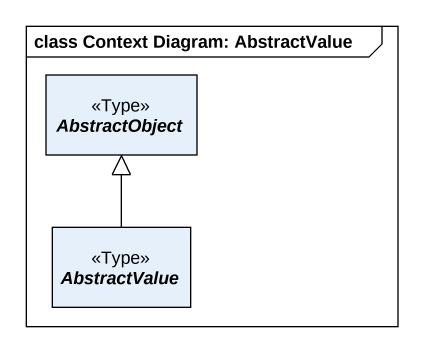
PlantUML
@startuml
mainframe class Context Diagram: AbstractValue
hide circle
hide empty members
abstract class AbstractObject <<Type>>
abstract class AbstractValue <<Type>>
AbstractValue -up-|> AbstractObject
@enduml
